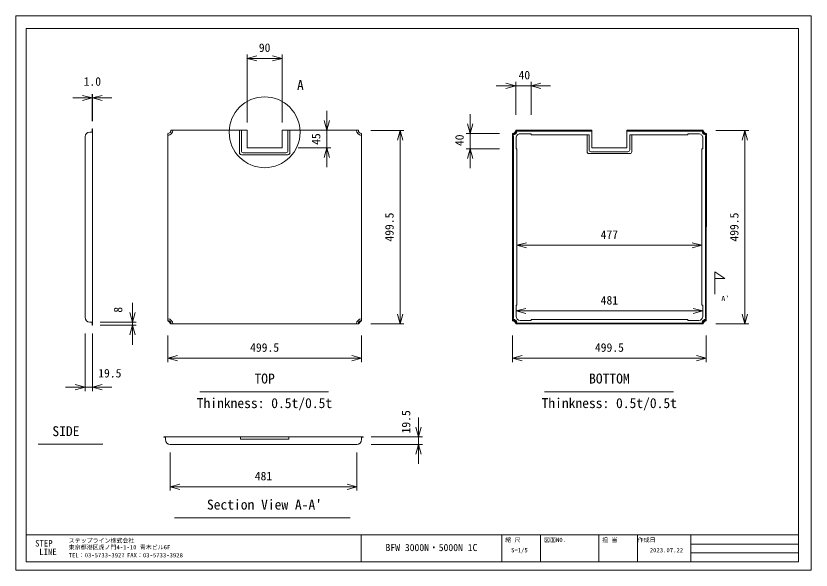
# Model space of a CAD drawing. Units: millimetres on the paper, enlarged 20 times, with parts at other scales. Extents: x -4101 to 4099, y -29121 to 2820.
# Drawn here: x -4101 to 4099, y -9396 to -3676 of the extents above; entities that cross this region are included whole.
import ezdxf
from ezdxf.enums import TextEntityAlignment as Align

# ---------------------------------------------------------------- set-up
doc = ezdxf.new("R2010")
doc.units = ezdxf.units.MM
doc.header["$LTSCALE"] = 20
for name, color, linetype, lineweight in [('0-0_0-0', 7, 'Continuous', 9), ('0-6_0-6', 7, 'Continuous', 18), ('0-9_0-9', 7, 'Continuous', 9), ('7-5_7-5ﾚｲﾔ', 1, 'Continuous', 18), ('7-6_7-6ﾚｲﾔ', 7, 'Continuous', 18), ('7-9_7-9ﾚｲﾔ', 7, 'Continuous', 9), ('F-0_F-0', 7, 'Continuous', 18)]:
    doc.layers.add(name, color=color, linetype=linetype, lineweight=lineweight)
doc.layers.add('7-7_7-7ﾚｲﾔ', color=7, linetype='Continuous')
doc.layers.add('F-7_F-7', color=7, linetype='Continuous')
doc.styles.add('ＭＳ ゴシック', font='')
doc.styles.get('ＭＳ ゴシック').set_extended_font_data('MS Gothic')

# ---------------------------------------------------------------- blocks, each defined once
blk = doc.blocks.new('_OPEN30')
at = {"layer": '0-0_0-0'}
blk.add_line((0, 0), (-4, 0), dxfattribs=at)
blk.add_lwpolyline([(-4, 1.0718), (0, 0), (-4, -1.0718)], dxfattribs=at)
blk = doc.blocks.new('3')
at = {"layer": '0-9_0-9', "lineweight": 18}
blk.add_line((961.99, 0), (-961.99, 0), dxfattribs=at)
at = {"layer": '0-9_0-9', "xscale": 25, "yscale": 25, "rotation": 180}
blk.add_blockref('_OPEN30', (-961.99, 0), dxfattribs=at)
at = {"layer": '0-9_0-9', "xscale": 25, "yscale": 25}
blk.add_blockref('_OPEN30', (961.99, 0), dxfattribs=at)
at = {"layer": '0-9_0-9', "style": 'ＭＳ ゴシック'}
blk.add_text('481', height=87.98, dxfattribs=at).set_placement((-90.56, 40), align=Align.BOTTOM_LEFT)
blk = doc.blocks.new('111')
at = {"layer": '0-9_0-9', "lineweight": 18}
for p, q in [((278.41, 36.87), (-281.59, 36.87)), ((-81.59, -264.36), (-81.59, 76.87)), ((78.41, -264.36), (78.41, 76.87))]:
    blk.add_line(p, q, dxfattribs=at)
at = {"layer": '0-9_0-9', "xscale": 25, "yscale": 25}
blk.add_blockref('_OPEN30', (-81.59, 36.87), dxfattribs=at)
at = {"layer": '0-9_0-9', "xscale": 25, "yscale": 25, "rotation": 180}
blk.add_blockref('_OPEN30', (78.41, 36.87), dxfattribs=at)
at = {"layer": '0-9_0-9', "style": 'ＭＳ ゴシック'}
blk.add_text('40', height=87.98, dxfattribs=at).set_placement((-52.06, 76.87), align=Align.BOTTOM_LEFT)
blk = doc.blocks.new('2')
at = {"layer": '0-9_0-9', "lineweight": 18}
blk.add_line((954.14, -10), (-953.86, -10), dxfattribs=at)
at = {"layer": '0-9_0-9', "xscale": 25, "yscale": 25, "rotation": 180}
blk.add_blockref('_OPEN30', (-953.86, -10), dxfattribs=at)
at = {"layer": '0-9_0-9', "xscale": 25, "yscale": 25}
blk.add_blockref('_OPEN30', (954.14, -10), dxfattribs=at)
at = {"layer": '0-9_0-9', "style": 'ＭＳ ゴシック'}
blk.add_text('477', height=87.98, dxfattribs=at).set_placement((-90.42, 30), align=Align.BOTTOM_LEFT)
blk = doc.blocks.new('D9')
at = {"layer": '0-9_0-9', "lineweight": 18}
for p, q in [((452143.19, 562477.07), (452143.19, 562201.25)), ((454141.19, 562477.07), (454141.19, 562201.25)), ((454041.19, 562241.25), (452243.19, 562241.25))]:
    blk.add_line(p, q, dxfattribs=at)
at = {"layer": '0-9_0-9', "xscale": 25, "yscale": 25, "rotation": 180}
blk.add_blockref('_OPEN30', (452143.19, 562241.25), dxfattribs=at)
at = {"layer": '0-9_0-9', "xscale": 25, "yscale": 25}
blk.add_blockref('_OPEN30', (454141.19, 562241.25), dxfattribs=at)
at = {"layer": '0-9_0-9', "style": 'ＭＳ ゴシック'}
blk.add_text('499.5', height=87.98, dxfattribs=at).set_placement((452992.19, 562281.25), align=Align.BOTTOM_LEFT)
blk = doc.blocks.new('D5')
at = {"layer": '0-9_0-9', "lineweight": 18}
for p, q in [((451778.71, 562712.93), (451778.71, 562812.93)), ((451447.8, 562612.93), (451818.71, 562612.93)), ((451778.71, 562612.93), (451778.71, 562580.93)), ((451447.8, 562580.93), (451818.71, 562580.93)), ((451778.71, 562480.93), (451778.71, 562380.93))]:
    blk.add_line(p, q, dxfattribs=at)
at = {"layer": '0-9_0-9', "xscale": 25, "yscale": 25}
for p, rotation in [((451778.71, 562612.93), 270), ((451778.71, 562580.93), 90)]:
    blk.add_blockref('_OPEN30', p, dxfattribs=dict(at, rotation=rotation))
at = {"layer": '0-9_0-9', "style": 'ＭＳ ゴシック'}
blk.add_text('8', height=87.98, rotation=90, dxfattribs=at).set_placement((451700.79, 562710.97), align=Align.BOTTOM_LEFT)
blk = doc.blocks.new('D4')
at = {"layer": '0-9_0-9', "lineweight": 18}
for p, q in [((451289.8, 562496.48), (451289.8, 561901.57)), ((451367.8, 562496.48), (451367.8, 561901.57)), ((451189.8, 561941.57), (451089.8, 561941.57)), ((451367.8, 561941.57), (451289.8, 561941.57)), ((451467.8, 561941.57), (451567.8, 561941.57))]:
    blk.add_line(p, q, dxfattribs=at)
at = {"layer": '0-9_0-9', "xscale": 25, "yscale": 25}
blk.add_blockref('_OPEN30', (451289.8, 561941.57), dxfattribs=at)
at = {"layer": '0-9_0-9', "xscale": 25, "yscale": 25, "rotation": 180}
blk.add_blockref('_OPEN30', (451367.8, 561941.57), dxfattribs=at)
at = {"layer": '0-9_0-9', "style": 'ＭＳ ゴシック'}
blk.add_text('19.5', height=87.98, dxfattribs=at).set_placement((451426.2, 562016.22), align=Align.BOTTOM_LEFT)
blk = doc.blocks.new('D6')
at = {"layer": '0-9_0-9', "lineweight": 18}
for p, q in [((451263.8, 564927.07), (451163.8, 564927.07)), ((451363.8, 564687.56), (451363.8, 564967.07)), ((451367.8, 564687.56), (451367.8, 564967.07)), ((451467.8, 564927.07), (451567.8, 564927.07))]:
    blk.add_line(p, q, dxfattribs=at)
at = {"layer": '0-9_0-9', "xscale": 25, "yscale": 25}
blk.add_blockref('_OPEN30', (451363.8, 564927.07), dxfattribs=at)
at = {"layer": '0-9_0-9', "xscale": 25, "yscale": 25, "rotation": 180}
blk.add_blockref('_OPEN30', (451367.8, 564927.07), dxfattribs=at)
at = {"layer": '0-9_0-9', "style": 'ＭＳ ゴシック'}
blk.add_text('1.0', height=87.98, dxfattribs=at).set_placement((451275.8, 565027.07), align=Align.BOTTOM_LEFT)
blk = doc.blocks.new('D3(1)')
at = {"layer": '0-6_0-6'}
for p, q in [((452962.2, 564673.25), (452962.2, 565375.96)), ((453052.2, 565335.96), (453222.2, 565335.96)), ((453322.2, 564673.25), (453322.2, 565375.96))]:
    blk.add_line(p, q, dxfattribs=at)
at = {"layer": '0-6_0-6', "xscale": 25, "yscale": 25, "rotation": 180}
blk.add_blockref('_OPEN30', (452962.2, 565335.96), dxfattribs=at)
at = {"layer": '0-6_0-6', "xscale": 25, "yscale": 25}
blk.add_blockref('_OPEN30', (453322.2, 565335.96), dxfattribs=at)
at = {"layer": '0-6_0-6', "style": 'ＭＳ ゴシック'}
blk.add_text('90', height=87.98, dxfattribs=at).set_placement((453082.19, 565375.96), align=Align.BOTTOM_LEFT)
blk = doc.blocks.new('D2(1)')
at = {"layer": '0-6_0-6'}
for p, q in [((453783.18, 564693.25), (453783.18, 564793.25)), ((453489.56, 564593.25), (453823.18, 564593.25)), ((453783.18, 564593.25), (453783.18, 564413.25)), ((453489.56, 564413.25), (453823.18, 564413.25)), ((453783.18, 564313.25), (453783.18, 564213.25))]:
    blk.add_line(p, q, dxfattribs=at)
at = {"layer": '0-6_0-6', "xscale": 25, "yscale": 25}
for p, rotation in [((453783.18, 564593.25), 270), ((453783.18, 564413.25), 90)]:
    blk.add_blockref('_OPEN30', p, dxfattribs=dict(at, rotation=rotation))
at = {"layer": '0-6_0-6', "style": 'ＭＳ ゴシック'}
blk.add_text('45', height=87.98, rotation=90, dxfattribs=at).set_placement((453743.18, 564443.15), align=Align.BOTTOM_LEFT)
blk = doc.blocks.new('D8')
at = {"layer": '0-9_0-9', "lineweight": 18}
for p, q in [((454237.74, 564593.15), (454578.96, 564593.15)), ((454538.96, 564493.15), (454538.96, 562694.97)), ((454237.74, 562594.97), (454578.96, 562594.97))]:
    blk.add_line(p, q, dxfattribs=at)
at = {"layer": '0-9_0-9', "xscale": 25, "yscale": 25}
for p, rotation in [((454538.96, 564593.15), 90), ((454538.96, 562594.97), 270)]:
    blk.add_blockref('_OPEN30', p, dxfattribs=dict(at, rotation=rotation))
at = {"layer": '0-9_0-9', "style": 'ＭＳ ゴシック'}
blk.add_text('499.5', height=87.98, rotation=90, dxfattribs=at).set_placement((454498.96, 563444.73), align=Align.BOTTOM_LEFT)
blk = doc.blocks.new('D7')
at = {"layer": '0-9_0-9', "lineweight": 18}
for p, q in [((454728.9, 561529.17), (454728.9, 561629.17)), ((454239.42, 561429.17), (454768.9, 561429.17)), ((454728.9, 561429.17), (454728.9, 561351.17)), ((454240.13, 561351.17), (454768.9, 561351.17)), ((454728.9, 561251.17), (454728.9, 561151.17))]:
    blk.add_line(p, q, dxfattribs=at)
at = {"layer": '0-9_0-9', "xscale": 25, "yscale": 25}
for p, rotation in [((454728.9, 561429.17), 270), ((454728.9, 561351.17), 90)]:
    blk.add_blockref('_OPEN30', p, dxfattribs=dict(at, rotation=rotation))
at = {"layer": '0-9_0-9', "style": 'ＭＳ ゴシック'}
blk.add_text('19.5', height=87.98, rotation=90, dxfattribs=at).set_placement((454670.72, 561464.94), align=Align.BOTTOM_LEFT)
blk = doc.blocks.new('D11')
at = {"layer": '0-9_0-9', "lineweight": 18}
for p, q in [((452169.1, 561269.17), (452169.1, 560874.42)), ((454091.73, 561269.17), (454091.73, 560874.42)), ((453991.73, 560914.42), (452269.1, 560914.42))]:
    blk.add_line(p, q, dxfattribs=at)
at = {"layer": '0-9_0-9', "xscale": 25, "yscale": 25, "rotation": 180}
blk.add_blockref('_OPEN30', (452169.1, 560914.42), dxfattribs=at)
at = {"layer": '0-9_0-9', "xscale": 25, "yscale": 25}
blk.add_blockref('_OPEN30', (454091.73, 560914.42), dxfattribs=at)
at = {"layer": '0-9_0-9', "style": 'ＭＳ ゴシック'}
blk.add_text('481', height=87.98, dxfattribs=at).set_placement((453040.42, 560954.42), align=Align.BOTTOM_LEFT)

msp = doc.modelspace()

# ---------------------------------------------------------------- linework, layer by layer
at = {"layer": '7-5_7-5ﾚｲﾔ'}
msp.add_circle((-1535.87, -4876.85), 365.52, dxfattribs=at)
at = {"layer": '7-6_7-6ﾚｲﾔ'}
for p, q in [((-2204.77, -7556.37), (-876.15, -7556.37)), ((1350.87, -7556.37), (2679.5, -7556.37)), ((-3872.6, -8096.78), (-3203.96, -8096.78)), ((-2463.99, -8854.43), (-653.94, -8854.43))]:
    msp.add_line(p, q, dxfattribs=at)
msp.add_lwpolyline([(3105.66, -6546.56), (3105.66, -6315.56), (3208.29, -6384.3), (3105.66, -6384.3)], dxfattribs=at)
at = {"layer": '7-9_7-9ﾚｲﾔ'}
for p, q in [((-3310.26, -4874.28), (-3338.26, -4874.28)), ((-3314.26, -4874.28), (-3314.26, -4842.28)), ((-3310.26, -6868.91), (-3310.26, -4842.28)), ((-2534.87, -4888.57), (-2534.87, -6822.63)), ((-2502.9, -4856.6), (-1715.85, -4856.6)), ((-1795.85, -5088.6), (-1795.85, -4856.6)), ((-1775.85, -5068.6), (-1775.85, -4856.6)), ((-1715.85, -5036.6), (-1715.85, -4856.6)), ((-568.84, -4856.6), (-1355.85, -4856.6)), ((-1355.85, -5036.6), (-1355.85, -4856.6)), ((-1295.85, -5068.6), (-1295.85, -4856.6)), ((-1275.85, -5088.6), (-1275.85, -4856.6)), ((-536.87, -4888.57), (-536.87, -6822.63)), ((1020.4, -4888.63), (1020.77, -6822.57)), ((1020.78, -4888.61), (1028.78, -4895.83)), ((1020.78, -4912.64), (1028.78, -4912.64)), ((1028.78, -4912.64), (1028.78, -6798.57)), ((1839.78, -4856.51), (1052.78, -4856.51)), ((1052.78, -4856.64), (1059.97, -4864.64)), ((1076.78, -4856.57), (1076.78, -4864.64)), ((1076.78, -4864.64), (1839.78, -4864.64)), ((1097.77, -4893.73), (1212.78, -4893.79)), ((1789.78, -5076.88), (1789.78, -4901.79)), ((1809.78, -5056.88), (1809.78, -4901.79)), ((1839.78, -5036.88), (1839.78, -4856.51)), ((2199.78, -5036.88), (2199.78, -4856.51)), ((2986.78, -4856.51), (2199.78, -4856.51)), ((2962.78, -4864.64), (2199.78, -4864.64)), ((2229.78, -5056.88), (2229.78, -4901.79)), ((2249.78, -5076.88), (2249.78, -4901.79)), ((2826.78, -4901.79), (2826.78, -4893.73)), ((2941.78, -4893.73), (2826.78, -4893.73)), ((2962.78, -4864.64), (2962.78, -4856.51)), ((2986.78, -4856.64), (2979.58, -4864.64)), ((3018.78, -4888.61), (3010.78, -4895.83)), ((3010.78, -4912.64), (3010.78, -6798.57)), ((3018.78, -4912.64), (3010.78, -4912.64)), ((3019.16, -4888.63), (3018.78, -6822.57)), ((-3388.26, -6786.91), (-3388.26, -4924.28)), ((1057.75, -4933.74), (1057.78, -5048.63)), ((2981.8, -4933.74), (2981.8, -5048.63)), ((-1355.85, -5036.6), (-1715.85, -5036.6)), ((1829.78, -5076.88), (1979.86, -5076.88)), ((2199.78, -5036.88), (1839.78, -5036.88)), ((2209.78, -5076.88), (1979.86, -5076.88)), ((2973.78, -5048.63), (2981.8, -5048.63)), ((-1295.85, -5108.6), (-1775.85, -5108.6)), ((-1315.85, -5088.6), (-1755.85, -5088.6)), ((1809.78, -5096.88), (1979.86, -5096.88)), ((2229.78, -5096.88), (1979.86, -5096.88)), ((1065.78, -6662.59), (1057.78, -6662.59)), ((1057.8, -6777.8), (1057.78, -6662.59)), ((2973.78, -6662.57), (2981.76, -6662.57)), ((2981.76, -6777.79), (2981.76, -6662.57)), ((1020.78, -6798.57), (1028.78, -6798.57)), ((3018.78, -6798.57), (3010.78, -6798.57)), ((-3310.26, -6836.91), (-3338.26, -6836.91)), ((-3314.26, -6868.91), (-3314.26, -6836.91)), ((-2502.9, -6854.6), (-568.84, -6854.6)), ((1020.78, -6822.59), (1028.78, -6815.37)), ((1052.77, -6854.88), (2986.78, -6854.88)), ((1052.78, -6854.57), (1059.97, -6846.57)), ((1076.78, -6846.64), (2962.78, -6846.64)), ((1076.78, -6854.64), (1076.78, -6846.64)), ((1097.8, -6817.79), (1212.77, -6817.79)), ((1212.77, -6809.79), (1212.77, -6817.79)), ((2826.78, -6809.79), (2826.78, -6817.79)), ((2941.76, -6817.79), (2826.78, -6817.79)), ((2962.78, -6854.64), (2962.78, -6846.64)), ((2986.78, -6854.57), (2979.58, -6846.57)), ((3018.78, -6822.59), (3010.78, -6815.37)), ((-518.64, -8020.68), (-2576.64, -8020.68)), ((-2576.64, -8024.68), (-2576.64, -8020.68)), ((-2576.64, -8024.68), (-2558.95, -8024.68)), ((-2558.95, -8020.68), (-2558.95, -8048.68)), ((-1785.87, -8020.68), (-1785.87, -8044.68)), ((-1285.87, -8020.68), (-1285.87, -8044.68)), ((-536.32, -8020.68), (-536.32, -8048.68)), ((-518.64, -8024.68), (-536.32, -8024.68)), ((-518.64, -8024.68), (-518.64, -8020.68)), ((-586.32, -8098.68), (-2508.95, -8098.68)), ((-1285.87, -8044.68), (-1785.87, -8044.68))]:
    msp.add_line(p, q, dxfattribs=at)
at = {"layer": '7-9_7-9ﾚｲﾔ', "lineweight": 18}
for p, q in [((1212.78, -4901.79), (1212.78, -4893.79)), ((1809.78, -4901.79), (1212.78, -4901.79)), ((2826.78, -4901.79), (2229.78, -4901.79)), ((1065.78, -5048.63), (1057.78, -5048.63)), ((1065.78, -6662.59), (1065.78, -5048.63)), ((2973.78, -6662.57), (2973.78, -5048.63)), ((2826.78, -6809.79), (1212.77, -6809.79))]:
    msp.add_line(p, q, dxfattribs=at)
at = {"layer": '7-9_7-9ﾚｲﾔ'}
for points in [[(-3310.26, -4842.28), (-3314.26, -4842.28), (-3310.26, -4842.28)], [(-3310.26, -6868.91), (-3314.26, -6868.91), (-3310.26, -6868.91)]]:
    msp.add_lwpolyline(points, dxfattribs=at)
for centre, radius, start, end in [((-3338.26, -4924.28), 50, 90, 180), ((-2532.69, -4858.77), 29.88, 265.83266, 4.16734), ((-2537.72, -4853.74), 54.9, 272.98232, 357.01768), ((-534.01, -4853.74), 54.9, 182.98232, 267.01768), ((-539.04, -4858.77), 29.88, 175.83266, 274.16734), ((1020.78, -4856.64), 32, 269.32156, 0.22923), ((1020.78, -4856.64), 48, 269.91485, 0.08515), ((1020.78, -4856.64), 40, 269.91485, 0.08515), ((1097.75, -4933.73), 40, 89.97169, 180.0109), ((2941.8, -4933.73), 40, 359.98878, 90.02831), ((3018.78, -4856.64), 48, 179.91485, 270.08515), ((3018.78, -4856.64), 40, 179.91485, 270.08515), ((3018.78, -4856.64), 32, 179.77077, 270.67824), ((-1755.85, -5068.6), 20, 180, 270), ((-1315.85, -5068.6), 20, 270, 0), ((1809.78, -5076.88), 20, 180, 270), ((1829.78, -5056.88), 20, 180, 270), ((2209.78, -5056.88), 20, 270, 0), ((2229.78, -5076.88), 20, 270, 0), ((-1775.85, -5088.6), 20, 180, 270), ((-1295.85, -5088.6), 20, 270, 0), ((-3338.26, -6786.91), 50, 180, 270), ((-2537.13, -6856.86), 54.28, 2.38545, 87.61455), ((-534.61, -6856.86), 54.28, 92.38545, 177.61455), ((1097.8, -6777.79), 40, 180.0109, 270), ((2941.76, -6777.79), 40, 270, 0), ((-2530.81, -6850.55), 28.21, 351.74056, 98.25944), ((-2586.72, -6906.45), 98.57, 31.74126, 58.25874), ((-540.92, -6850.55), 28.21, 81.74056, 188.25944), ((-485.01, -6906.45), 98.57, 121.74126, 148.25874), ((1020.78, -6854.57), 48, 359.91485, 90.08515), ((1020.78, -6854.57), 40, 359.91485, 90.08515), ((1020.78, -6854.57), 32, 359.43334, 90.01975), ((3018.78, -6854.57), 48, 89.91485, 180.08515), ((3018.78, -6854.57), 40, 89.91485, 180.08515), ((3018.78, -6854.57), 32, 89.99988, 180.56666), ((-2508.95, -8048.68), 50, 180, 270), ((-586.32, -8048.68), 50, 270, 0)]:
    msp.add_arc(centre, radius, start, end, dxfattribs=at)
at = {"layer": 'F-0_F-0'}
for p, q in [((-3995.75, -9032.94), (3969.65, -9032.94)), ((-539.96, -9308.02), (-539.96, -9034.62)), ((910.43, -9034.62), (910.43, -9308.02)), ((1310.43, -9308.02), (1310.43, -9034.62)), ((1910.43, -9034.62), (1910.43, -9308.02)), ((2310.43, -9308.02), (2310.43, -9034.62)), ((2860.43, -9035.54), (2860.43, -9308.94)), ((3968.64, -9126.74), (2860.43, -9126.74)), ((2860.43, -9217.74), (3969.65, -9217.74))]:
    msp.add_line(p, q, dxfattribs=at)
at = {"layer": 'F-0_F-0', "lineweight": 9}
msp.add_lwpolyline([(-4100.88, -3675.54), (4099.12, -3675.54), (4099.12, -9395.54), (-4100.88, -9395.54)], close=True, dxfattribs=at)
at = {"layer": 'F-0_F-0'}
msp.add_lwpolyline([(-3996.75, -3804.23), (3969.65, -3804.23), (3969.65, -9308.94), (-3996.75, -9308.94)], close=True, dxfattribs=at)

# ---------------------------------------------------------------- block references
at = {"layer": '7-6_7-6ﾚｲﾔ'}
for name in ['D3(1)', 'D2(1)']:
    msp.add_blockref(name, (-454678.05, -569449.85), dxfattribs=at)
at = {"layer": '7-9_7-9ﾚｲﾔ'}
for name, p in [('111', (1134.36, -4433.95)), ('D6', (-454678.05, -569449.85)), ('D8', (-454678.05, -569449.85)), ('D8', (-451122.41, -569449.85)), ('2', (2019.64, -6032.92)), ('D5', (-454678.05, -569449.85)), ('3', (2019.77, -6720.71)), ('D4', (-454678.05, -569449.85)), ('D9', (-454678.05, -569449.85)), ('D9', (-451122.41, -569449.85)), ('D7', (-454678.05, -569449.85)), ('D11', (-454678.05, -569449.85))]:
    msp.add_blockref(name, p, dxfattribs=at)
at = {"layer": '7-9_7-9ﾚｲﾔ', "rotation": 90}
msp.add_blockref('111', (620.25, -4967.05), dxfattribs=at)

# ---------------------------------------------------------------- texts
at = {"layer": '7-7_7-7ﾚｲﾔ', "style": 'ＭＳ ゴシック'}
for s, height, p in [('A', 102.6, (-1201.98, -4471.4)), ("A'", 51.32, (3173.85, -6632.19)), ('TOP', 102.6, (-1640.87, -7500.48)), ('BOTTOM', 102.6, (1809.78, -7500.48)), ('Thinkness: 0.5t/0.5t', 102.6, (-2235.87, -7754.01)), ('Thinkness: 0.5t/0.5t', 102.6, (1319.78, -7754.01)), ('SIDE', 102.6, (-3724.65, -8043.82)), ("Section View A-A'", 102.6, (-2130.87, -8801.47))]:
    msp.add_text(s, height=height, dxfattribs=at).set_placement(p, align=Align.BOTTOM_LEFT)
at = {"layer": 'F-0_F-0', "style": 'ＭＳ ゴシック'}
for s, height, p in [('STEP', 65.98, (-3902.36, -9171.8)), ('ステップライン株式会社', 43.99, (-3556.75, -9125.98)), (' 縮 尺', 43.99, (910.43, -9118.74)), (' 図面NO.', 43.99, (1310.43, -9118.74)), (' 担 当', 43.99, (1910.43, -9118.74)), ('作成日', 43.99, (2310.43, -9118.74)), ('LINE', 65.98, (-3859.83, -9259.4)), ('東京都港区虎ノ門4-1-10 青木ビル6F', 43.99, (-3556.75, -9194.16)), ('S=1/5', 43.99, (1005.43, -9224.85)), ('2023.07.22', 43.99, (2435.43, -9224.85)), ('TEL：03-5733-3927\u3000', 43.99, (-3556.75, -9276.95)), ('FAX：03-5733-3928', 43.99, (-2956.34, -9276.95))]:
    msp.add_text(s, height=height, dxfattribs=at).set_placement(p, align=Align.BOTTOM_LEFT)
at = {"layer": 'F-7_F-7', "style": 'ＭＳ ゴシック'}
msp.add_text('BFW 3000N・5000N 1C', height=73.31, dxfattribs=at).set_placement((-289.76, -9221.32), align=Align.BOTTOM_LEFT)

doc.saveas('drawing.dxf')
